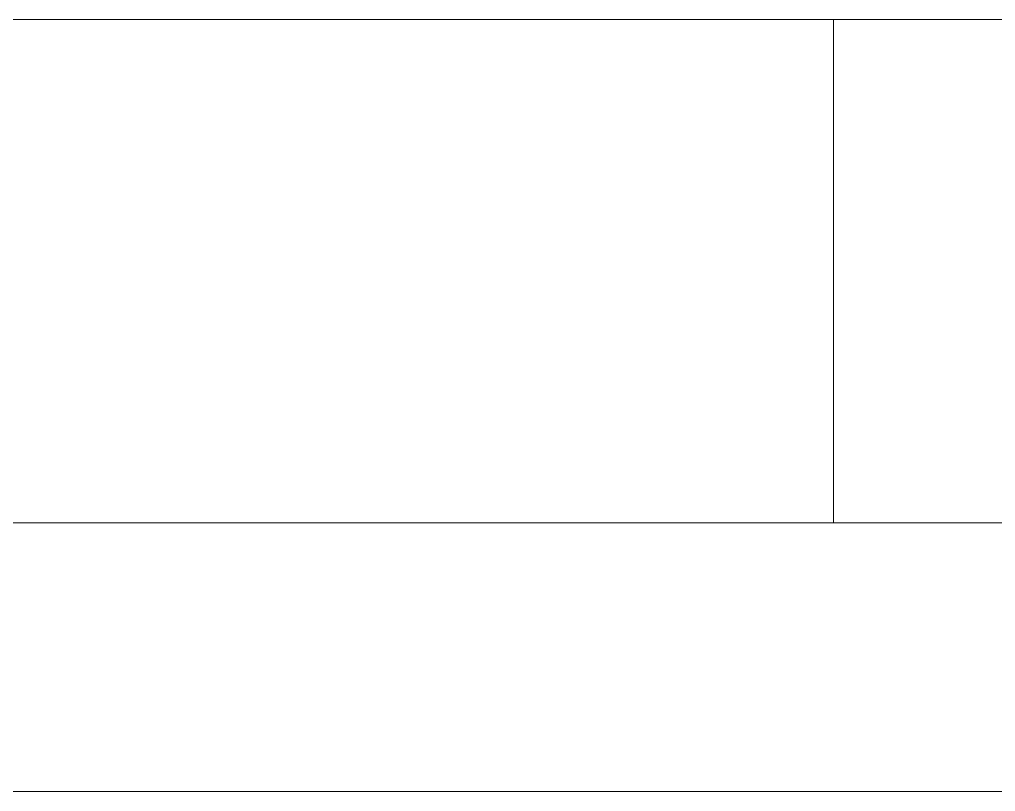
# Model space of a CAD drawing. Header units: millimetres. Extents: x 327 to 487, y 162 to 263.
# Drawn here: x 356.51 to 385.59, y 234.15 to 257.15 of the extents above; entities that cross this region are included whole.
import ezdxf

# ---------------------------------------------------------------- set-up
doc = ezdxf.new("R2010")
doc.units = ezdxf.units.MM
doc.header["$LTSCALE"] = 0.5
doc.layers.get('0').update_dxf_attribs({"lineweight": 5})

msp = doc.modelspace()

# ---------------------------------------------------------------- linework, layer by layer
at = {"color": 7, "lineweight": 15}
for p, q in [((327.434, 257.145), (487.434, 257.145)), ((327.434, 257.145), (487.434, 257.145)), ((380.767, 257.145), (380.767, 242.145)), ((487.434, 242.145), (327.434, 242.145)), ((487.434, 242.145), (327.434, 242.145)), ((327.434, 234.145), (487.434, 234.145))]:
    msp.add_line(p, q, dxfattribs=at)

doc.saveas('drawing.dxf')
